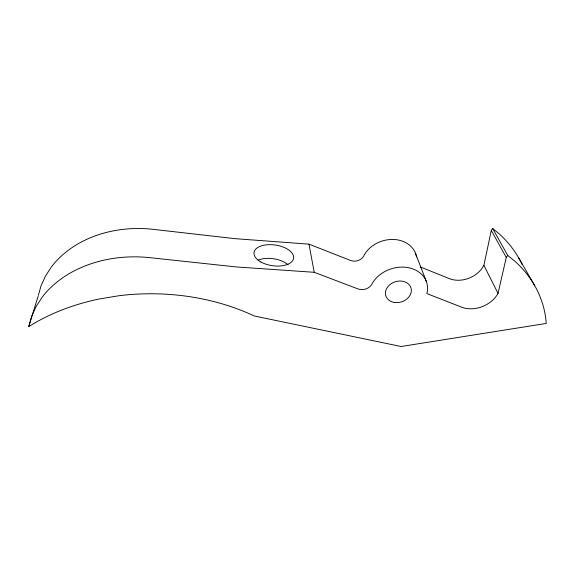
<?xml version="1.0" encoding="UTF-8"?>
<svg xmlns="http://www.w3.org/2000/svg" width="575" height="575" viewBox="0 0 575 575"><rect width="100%" height="100%" fill="white"/><g stroke="black" fill="none" stroke-linecap="round" stroke-linejoin="round"><path stroke-width="0.86" d="M492.667 228.498L507.739 255.444L514.747 261.115A153.798 116.617 -15.1 0 1 546.25 323.438L401.12 346.502L254.251 315.977A186.027 132.509 0.9 0 0 119.003 295.723L99.144 299A186.027 132.509 0.9 0 0 28.75 326.622L31.611 316.372L36.146 306.453L42.313 297.016A111.514 85.704 4.3 0 1 149.953 257.672L236.282 266.944L314.223 272.298L358.117 288.973A10.012 8.151 -15.1 0 0 371.551 284.718A29.727 23.697 -17.6 0 1 407.416 267.526A29.727 23.697 -17.6 0 1 426.866 293.595L461.581 307.151A25.94 20.01 -22.9 0 0 498.043 293.379L483.891 265.341L491.287 230.424L492.667 228.498L499.395 234.032A146.395 114.173 -15.5 0 1 522.165 264.608M498.043 293.379L506.266 257.435L507.739 255.444M38.46 295.004L41.019 285.876L45.382 276.252L51.283 267.109A105.908 83.576 5.2 0 1 153.317 229.36L235.053 238.668L308.976 244.145L350.75 260.518A9.502 7.928 -15.6 0 0 363.479 256.428A28.233 23.086 -18.2 0 1 392.675 239.437A28.233 23.086 -18.2 0 1 416.508 257.025M28.75 326.622L38.23 295.838M420.296 266.951L449.327 278.616A24.632 19.514 -23.8 0 0 483.891 265.341M518.751 258.01L534.736 285.696M491.287 230.424L506.266 257.435M415.394 253.093L426.19 281.067M308.976 244.145L314.223 272.298M258.089 260.202A19.773 10.609 8.1 0 1 288.068 264.831M394.694 302.493A13.211 10.53 -17.6 0 0 411.01 287.946A13.211 10.53 -17.6 0 0 389.44 285.027A13.211 10.53 -17.6 0 0 394.694 302.493M260.993 262.049A19.996 10.436 8.2 0 0 293.351 259.275A19.996 10.436 8.2 0 0 267.123 244.763A19.996 10.436 8.2 0 0 260.993 262.049"/></g></svg>
